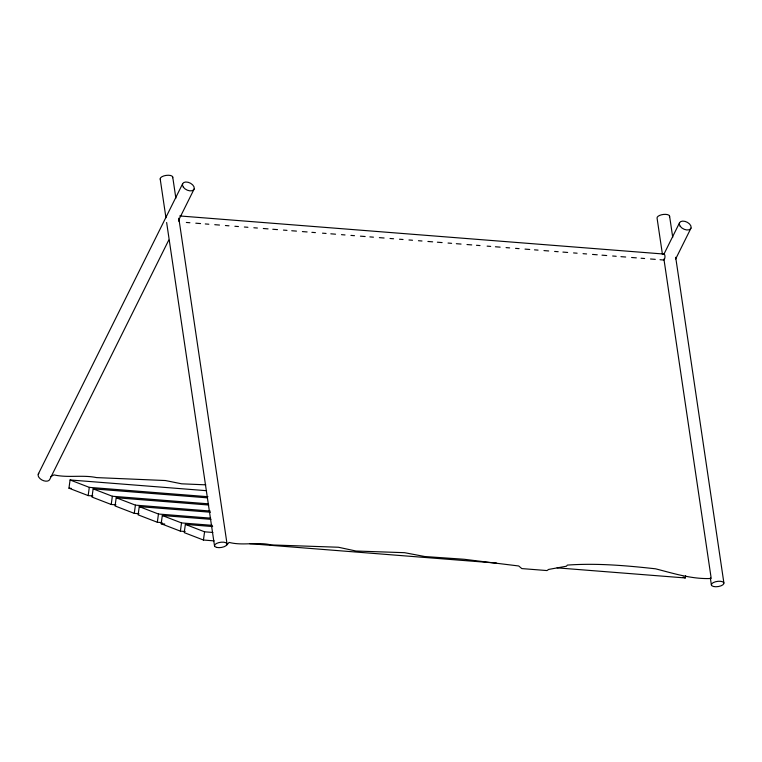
<?xml version="1.0" encoding="UTF-8"?>
<svg xmlns="http://www.w3.org/2000/svg" width="762" height="762" viewBox="0 0 762 762"><rect width="100%" height="100%" fill="white"/><g stroke="black" fill="none" stroke-linecap="round" stroke-linejoin="round"><path stroke-width="1.14" d="M92.916 495.967L88.173 495.595L68.961 488.185L70.085 479.965L206.559 490.699M88.173 495.595L89.297 487.366L70.085 479.965M207.064 497.815L93.135 488.852L92.011 497.072L111.223 504.482L115.967 504.854M111.223 504.482L112.347 496.252L93.135 488.852M208.759 505.025L116.195 497.738L115.062 505.958L134.274 513.369L139.027 513.74M134.274 513.369L135.407 505.139L116.195 497.738M210.455 512.226L139.246 506.625L138.122 514.855L157.334 522.256L162.077 522.627M157.334 522.256L158.458 514.026L139.246 506.625M185.137 531.514L180.384 531.143L161.173 523.742L162.306 515.512L210.96 519.341M180.384 531.143L181.518 522.923L162.306 515.512M212.655 526.552L185.357 524.399L184.233 532.628L203.444 540.029L214.122 540.877M203.444 540.029L204.568 531.809L185.357 524.399M557.098 567.861L685.267 577.948L685.59 575.605M38.252 474.145L182.585 183.852M168.754 240.087L49.797 479.346A6.334 3.839 26.4 0 1 41.929 479.984A6.334 3.839 26.4 0 1 38.795 473.307M178.794 219.885L194.129 189.052M664.121 253.794L679.456 222.952M675.656 258.985L690.991 228.152M226.447 545.335L229.105 542.401C242.859 545.992 257.356 541.611 271.186 544.925L338.395 547.24L355.968 551.021L404.603 552.688L424.758 556.527L464.001 559.26L518.712 565.976L521.818 568.585L546.992 570.567L548.64 569.424L566.442 566.214L567.347 565.09C596.798 562.975 626.24 565.585 655.52 568.804C673.789 573.472 692.125 579.387 711.222 578.482L663.921 259.023M50.521 476.717L54.016 474.907C67.961 478.079 82.534 474.65 96.536 477.593L165.373 480.536L181.632 483.813L205.797 484.842M179.699 215.951L664.035 254.06M186.338 222.447L189.89 222.733M195.815 223.199L200.549 223.571M205.283 223.942L208.836 224.219M214.76 224.685L219.494 225.057M225.419 225.523L228.971 225.809M234.886 226.276L238.439 226.552M244.364 227.019L247.917 227.295M253.841 227.762L257.394 228.038M263.309 228.505L268.053 228.886M272.786 229.257L277.52 229.629M283.445 230.095L286.998 230.372M291.732 230.743L296.466 231.115M302.39 231.581L307.124 231.953M311.868 232.334L315.42 232.61M322.517 233.172L326.069 233.448M330.813 233.82L335.547 234.191M341.471 234.658L345.024 234.944M350.939 235.401L354.492 235.687M360.416 236.153L365.15 236.525M369.884 236.896L373.437 237.173M379.362 237.639L384.096 238.011M390.02 238.477L393.573 238.763M399.498 239.23L403.05 239.506M408.965 239.973L412.518 240.249M418.443 240.716L421.996 240.992M427.911 241.459L432.654 241.84M437.388 242.211L442.122 242.583M448.046 243.049L451.599 243.326M456.333 243.697L461.067 244.069M466.992 244.535L471.726 244.907M476.469 245.288L480.022 245.564M487.128 246.126L490.68 246.402M495.414 246.774L500.148 247.145M506.073 247.612L509.626 247.898M515.541 248.355L519.093 248.641M525.018 249.107L529.752 249.479M534.495 249.85L538.048 250.127M543.963 250.593L548.697 250.965M554.622 251.431L558.175 251.717M562.908 252.089L567.652 252.46M573.567 252.927L577.12 253.203M583.044 253.67L586.597 253.946M592.512 254.413L597.256 254.794M601.99 255.165L606.723 255.537M612.648 256.003L616.201 256.28M620.935 256.651L625.678 257.023M631.593 257.489L636.337 257.861M641.071 258.242L644.623 258.518M650.538 258.985L655.282 259.356M660.016 259.728L663.569 260.004A3.01 1.324 -85.5 0 0 664.969 256.346A3.01 1.324 -85.5 0 0 663.34 254.213M89.297 487.366L207.969 496.71M68.961 488.185L71.333 488.375M112.347 496.252L208.474 503.825M135.407 505.139L210.169 511.026M158.458 514.026L210.674 518.141M181.518 522.923L212.369 525.351M161.173 523.742L164.735 524.018M204.568 531.809L212.874 532.457M249.726 543.677L496.576 563.099M683.133 577.129L685.267 577.948M669.588 216.132L672.722 237.296M675.684 257.289L723.9 583.016M662.464 254.537L657.063 218.084A6.334 2.629 -8.4 0 1 663.645 214.417A6.334 2.629 -8.4 0 1 669.503 216.837M710.336 577.91L711.384 584.968M172.726 177.032L175.86 198.196M178.813 218.189L227.038 543.916M160.201 178.984L165.945 217.789M166.64 222.494L214.513 545.868M179.451 218.523A3.01 1.324 -85.5 0 1 178.727 221.256M160.544 179.622A6.334 2.629 -8.4 0 1 165.964 175.422A6.334 2.629 -8.4 0 1 172.641 177.737M216.703 547.411A6.334 2.629 -8.4 0 0 226.952 544.611A6.334 2.629 -8.4 0 0 218.675 542.649A6.334 2.629 -8.4 0 0 216.703 547.411M183.328 187.166A6.334 3.839 26.4 0 0 193.586 189.89A6.334 3.839 26.4 0 0 188.166 182.289A6.334 3.839 26.4 0 0 183.328 187.166M680.19 226.266A6.334 3.839 26.4 0 0 690.448 229A6.334 3.839 26.4 0 0 685.038 221.39A6.334 3.839 26.4 0 0 680.19 226.266M713.565 586.511A6.334 2.629 -8.4 0 0 723.814 583.721A6.334 2.629 -8.4 0 0 715.537 581.749A6.334 2.629 -8.4 0 0 713.565 586.511"/></g></svg>
